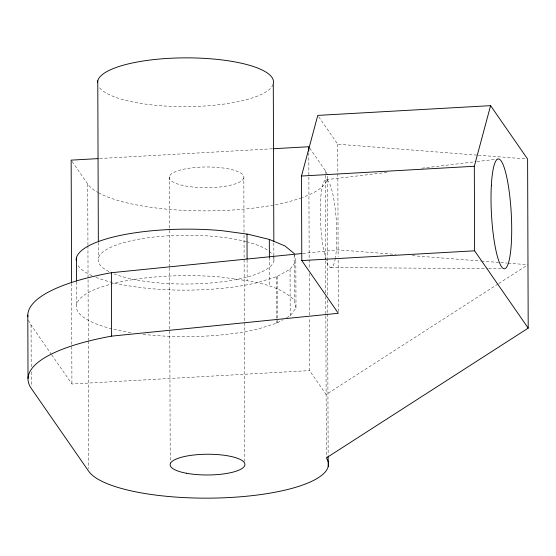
<?xml version="1.0" encoding="UTF-8"?>
<svg xmlns="http://www.w3.org/2000/svg" width="556" height="556" viewBox="0 0 556 556"><rect width="100%" height="100%" fill="white"/><g stroke="black" fill="none" stroke-linecap="round" stroke-linejoin="round"><path stroke-width="0.42" stroke-dasharray="2.78 2.08" d="M95.91 277.361A109.977 30.497 -0.2 0 0 258.088 282.476L277.166 276.464L290.044 269.306L295.834 261.487L294.159 253.543M286.597 317.782L290.204 315.794L296 307.982L295.834 261.487M498.1 283.942L326.122 394.51L309.553 370.602L309.372 317.671M498.829 283.47L527.978 264.732M143.114 334.316A109.977 30.497 -0.2 0 0 258.248 328.964L276.673 323.161L282.99 319.763M326.275 179.692L387.421 172.339M421.865 168.19L476.124 161.664M476.985 161.56L497.655 159.072M302.77 253.432L338.111 249.866L395.935 254.398M99.774 158.516L272.35 148.786M51.743 354.867L71.932 384.001L309.553 370.602M330.848 267.533L487.758 268.645M488.627 268.652L501.63 268.75M318.748 116.802L337.742 144.206L477.555 155.152M478.417 155.214L525.886 158.933M412.33 255.677L480.509 261.014M481.378 261.084L507.267 263.106M508.128 263.176L527.116 264.663M296 307.982L294.319 300.038C275.324 282.135 246.836 281.051 222.379 277.201A109.977 30.497 -0.2 0 0 85.958 293.971A109.977 30.497 -0.2 0 0 132.731 332.933M309.748 148.139L325.343 170.636A120.972 33.548 -0.2 0 1 327.373 175.39M72.127 161.539L87.723 184.043A120.972 33.548 -0.2 0 0 97.668 192.32M28.537 320.075A182.403 50.582 -0.2 0 0 31.06 325.017L51.249 354.158M337.742 144.206L337.846 172.784M337.846 173.653L338.138 256.726M338.145 260.152L338.333 312.437M327.192 179.38L327.463 257.484M327.463 258.352L327.595 295.674M327.609 300.011L327.658 313.028M327.658 313.897L328.151 455.364M325.343 170.636L325.656 260.013M325.656 260.882L325.767 292.984M325.781 296.459L326.344 457.039M308.795 152.803L309.199 268.214M309.212 273.42L309.365 316.802M294.159 255.267L294.319 300.038M290.044 269.306L290.204 315.794M276.513 276.666L276.666 319.714M276.666 320.576L276.673 323.161M273.837 242.944L273.899 261.118M269.396 257.498L269.493 285.909M247.086 259.909L247.156 280.571M243.827 177.969A37.391 10.369 -0.2 0 1 185.544 185.989A37.391 10.369 -0.2 0 1 190.228 168.065A37.391 10.369 -0.2 0 1 243.827 177.969L244.021 234.382M244.028 235.251L244.821 461.765M169.239 176.711L169.552 266.97M169.559 267.839L170.24 463.982M98.342 242.583L98.398 258.158M87.723 184.043L87.938 244.793M87.938 245.662L88.272 340.258M88.272 341.127L88.717 468.708M76.54 281.892L76.624 304.278M71.585 283.351L71.932 384.001M31.06 325.017L31.205 367.585M31.219 371.929L31.268 385.829M277.166 276.464L277.222 322.939M91.969 275.693A109.977 30.497 -0.2 0 1 78.139 265.726M327.477 176.189A120.972 33.548 -0.2 0 1 302.394 197.498M301.644 197.762A120.972 33.548 -0.2 0 1 98.301 192.675M273.059 84.442A87.98 24.401 -0.2 0 1 189.408 106.62A87.98 24.401 -0.2 0 1 99.121 87.132M273.045 255.545A87.98 24.401 -0.2 0 1 219.272 282.135A87.98 24.401 -0.2 0 1 114.293 273.948M108.941 271.585A87.98 24.401 -0.2 0 1 132.022 240.574A87.98 24.401 -0.2 0 1 245.835 241.519M246.642 241.728A87.98 24.401 -0.2 0 1 268.604 250.86M269.312 251.409A87.98 24.401 -0.2 0 1 272.551 254.766M335.296 258.436A43.993 7.923 86.8 0 1 326.094 259.979M325.865 259.249A43.993 7.923 86.8 0 1 320.993 194.927A43.993 7.923 86.8 0 1 332.571 192.981A43.993 7.923 86.8 0 1 335.435 257.643"/><path stroke-width="0.83" d="M301.498 176.023L317.775 115.398L490.587 105.647L527.609 159.065L528.2 328.13L326.344 457.908A120.972 33.548 -0.2 0 1 230.316 497.481A120.972 33.548 -0.2 0 1 88.724 471.307L31.282 388.435A182.403 50.582 -0.2 0 1 111.617 336.13L338.333 313.292L301.797 260.576L301.498 176.023L474.317 166.272L490.587 105.647M27.849 316.739A182.403 50.582 -0.2 0 1 111.402 272.711L301.908 253.515M98.037 158.62L71.154 160.135L71.578 282.483M273.218 148.737L308.775 146.728L308.788 151.072M301.797 260.576L474.609 250.812L528.2 328.13M294.159 253.543L285.117 246.016L269.326 239.421L247.879 234.194L222.212 230.712A109.977 30.497 -0.2 0 0 76.172 260.173M474.317 166.272L474.609 250.812M328.158 456.233L328.193 466.644M273.83 241.214L273.281 83.741A87.98 24.401 -0.2 0 0 189.026 57.866A87.98 24.401 -0.2 0 0 97.55 82.364M269.326 239.421L269.396 257.498M246.996 234.076L247.079 259.047M111.402 272.711L111.617 336.13M97.78 80.78L98.342 241.714M76.457 257.789L76.54 281.03M27.8 315.071L28.022 378.49M186.545 473.26A37.391 10.369 -0.2 0 0 244.828 465.24A37.391 10.369 -0.2 0 0 191.229 455.329A37.391 10.369 -0.2 0 0 186.545 473.26M491.323 185.76A54.988 9.897 86.8 0 0 504.229 268.763A54.988 9.897 86.8 0 0 508.566 187.073A54.988 9.897 86.8 0 0 491.323 185.76"/></g></svg>
